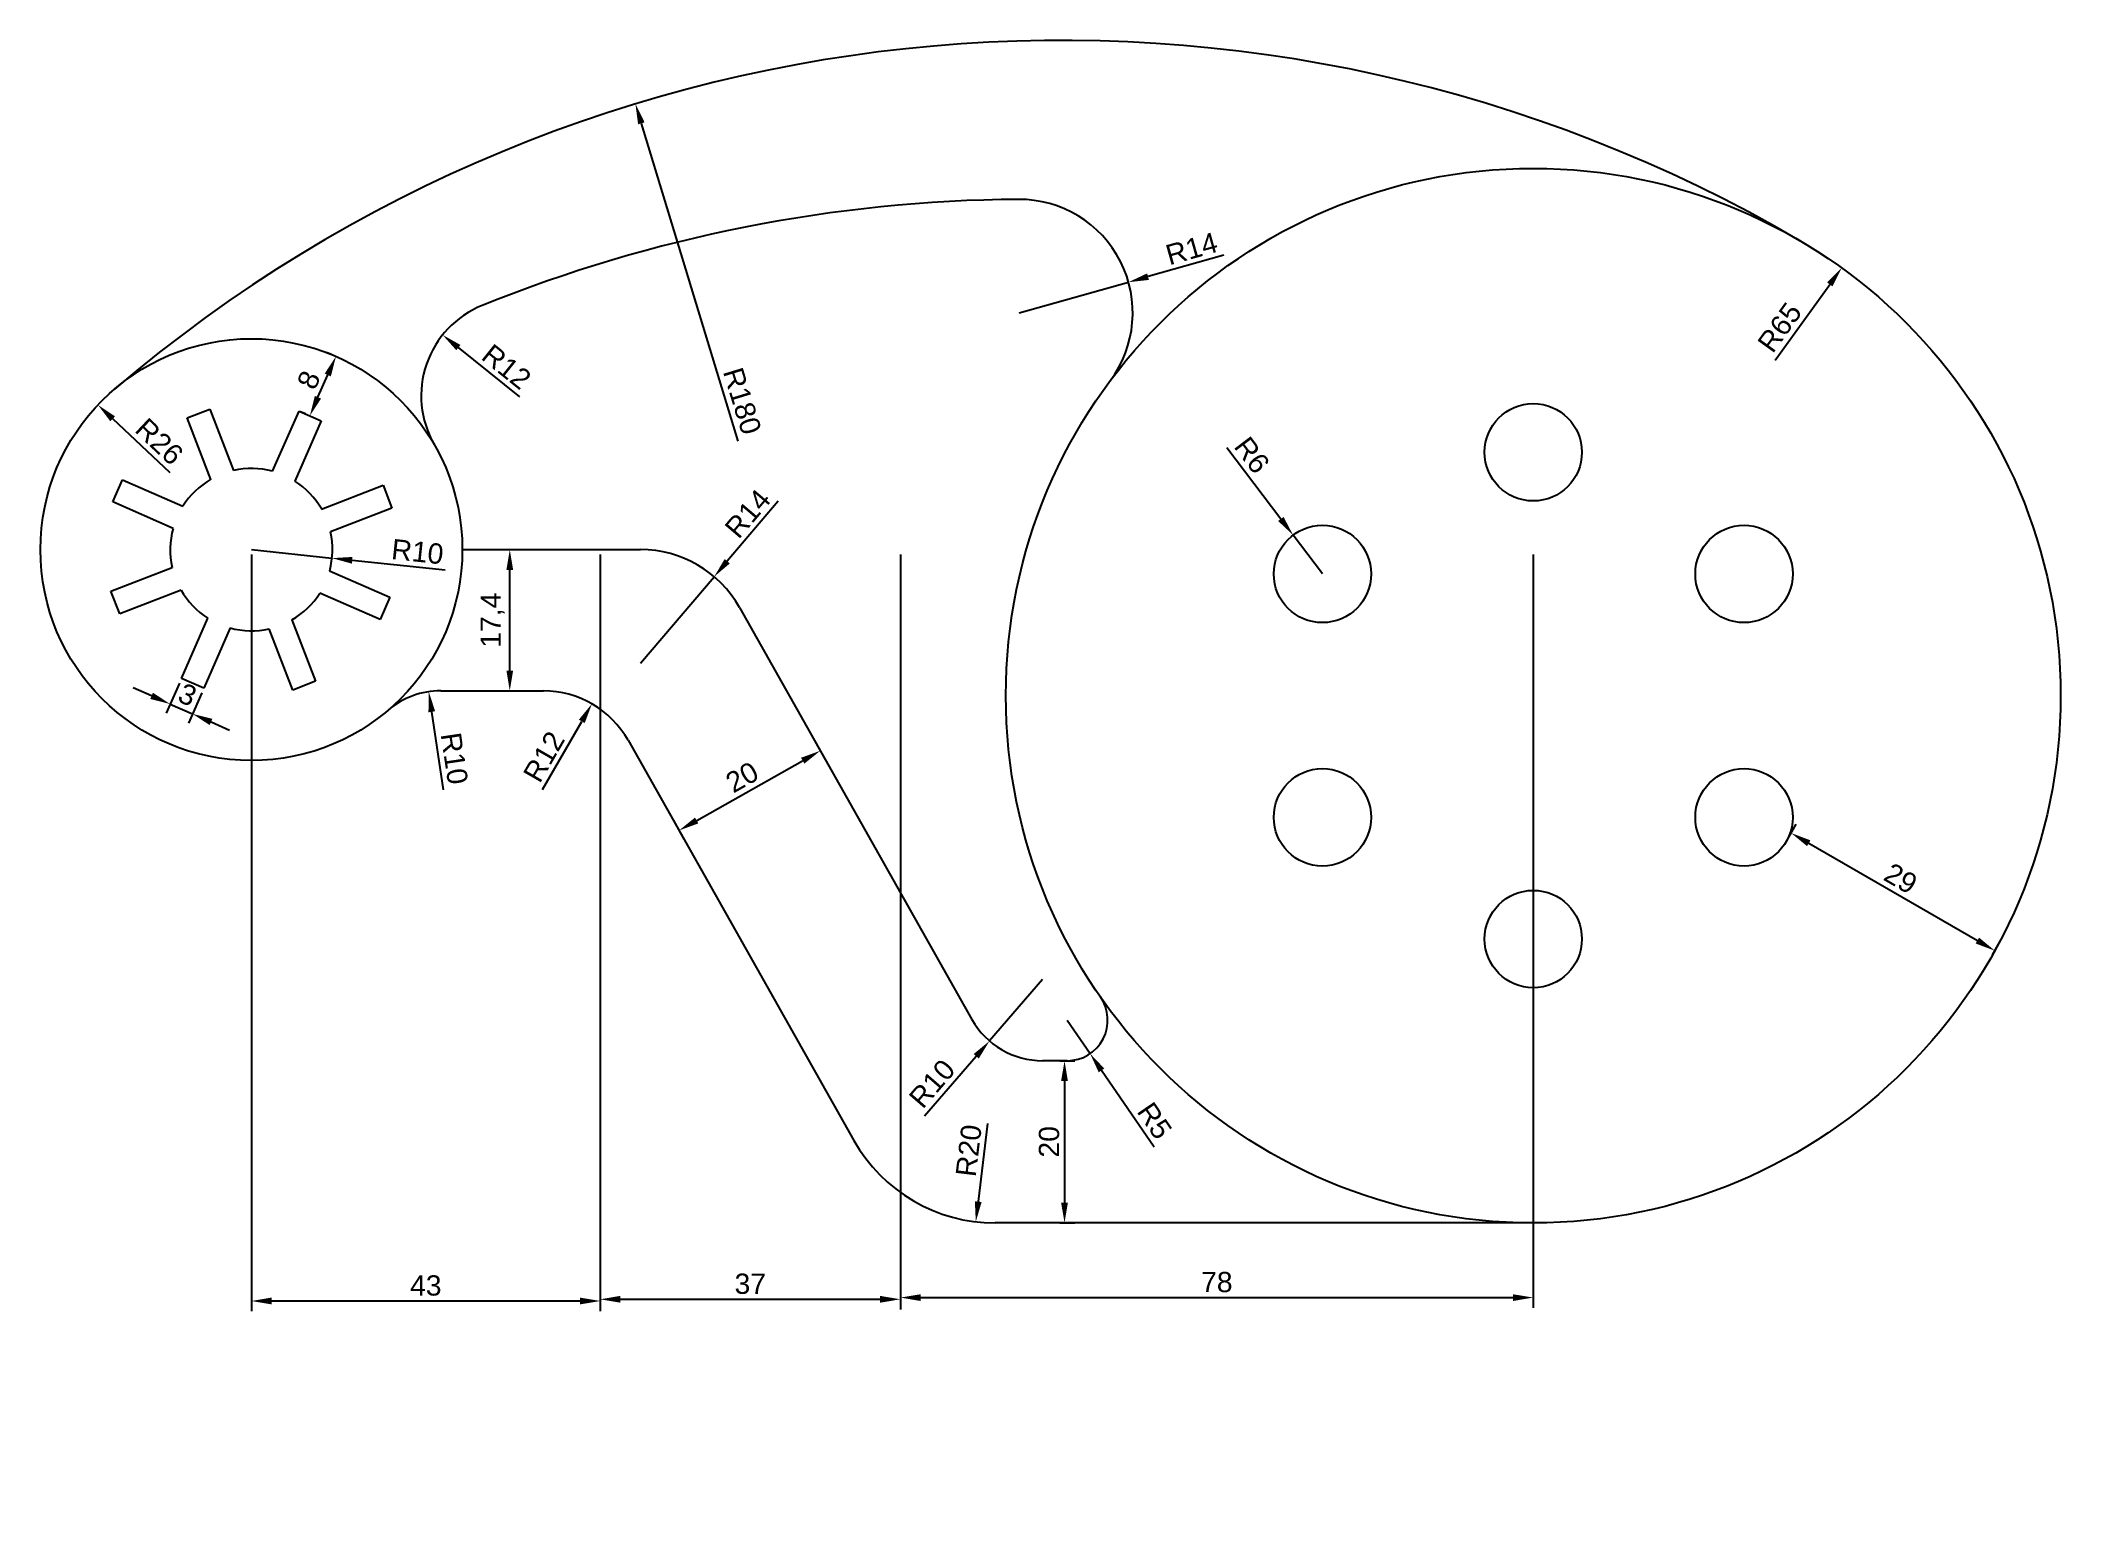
# Model space of a CAD drawing. Header units: millimetres. Extents: x 0 to 249, y -34 to 146.
import ezdxf

# ---------------------------------------------------------------- set-up
doc = ezdxf.new("R2010")
doc.units = ezdxf.units.MM
doc.styles.get("Standard").update_dxf_attribs({"font": 'arial.ttf'})
doc.dimstyles.new('ISO-25', dxfattribs={"dimtxt": 2.5, "dimasz": 2.5, "dimexe": 1.25, "dimexo": 0.625, "dimtad": 1, "dimtxsty": 'Standard', "dimcen": 2.5, "dimadec": 0, "dimazin": 0, "dimtfac": 1, "dimtmove": 0, "dimatfit": 3, "dimfxl": 1, "dimarcsym": 0})

# ---------------------------------------------------------------- blocks, each defined once
blk = doc.blocks.new('*U6')
for p, q in [((-1.5, -4.06), (-1.5, 4.06)), ((-1.5, 4.06), (1.5, 4.06)), ((1.5, 4.06), (1.5, -4.06))]:
    blk.add_line(p, q)
blk = doc.blocks.new('*U7')
at = {"color": 0, "linetype": 'ByBlock', "lineweight": -2, "transparency": 16777216}
blk.add_blockref('*U6', (26, 96.94), dxfattribs=at)
for p, rotation in [((16.14, 92.86), 45.00000000000001), ((35.86, 92.86), 315), ((12.06, 83), 90), ((39.94, 83), 270), ((16.14, 73.14), 135), ((35.86, 73.14), 225), ((26, 69.06), 180)]:
    blk.add_blockref('*U6', p, dxfattribs=dict(at, rotation=rotation))
blk = doc.blocks.new('*U11')
blk.add_circle((0, 0), 6)
blk = doc.blocks.new('*U12')
at = {"color": 0, "linetype": 'ByBlock', "lineweight": -2, "transparency": 16777216}
blk.add_blockref('*U11', (184, 95), dxfattribs=at)
for p, rotation in [((158.02, 80), 59.99999999999999), ((209.98, 80), 299.9999999999999), ((158.02, 50), 120), ((209.98, 50), 240), ((184, 35), 180)]:
    blk.add_blockref('*U11', p, dxfattribs=dict(at, rotation=rotation))
blk = doc.blocks.new('*D13')
at = {"color": 0, "lineweight": -2, "transparency": 16777216}
for p, q in [((215.49, 47.54), (216.41, 49.14)), ((217.95, 46.81), (238.74, 34.81)), ((240.6, 33.04), (241.53, 34.64))]:
    blk.add_line(p, q, dxfattribs=at)
at = {"color": 0, "transparency": 16777216}
for points in [[(218.16, 47.17), (217.75, 46.45), (215.79, 48.06)], [(238.95, 35.17), (238.53, 34.45), (240.9, 33.56)]]:
    blk.add_solid(points, dxfattribs=at)
at = {"layer": 'Defpoints', "color": 0, "transparency": 16777216}
for p in [(215.18, 47), (240.29, 32.5), (240.9, 33.56)]:
    blk.add_point(p, dxfattribs=at)
at = {"color": 0, "transparency": 16777216, "insert": (229.3, 42.46), "char_height": 2.5, "attachment_point": 5, "rotation": 330}
blk.add_mtext('29', dxfattribs=at)
blk = doc.blocks.new('*D14')
at = {"color": 0, "lineweight": -2, "transparency": 16777216}
for p, q in [((26, 82.38), (26, -10.87)), ((69, 82.38), (69, -10.87)), ((28.5, -9.62), (66.5, -9.62))]:
    blk.add_line(p, q, dxfattribs=at)
at = {"color": 0, "transparency": 16777216}
for points in [[(28.5, -9.2), (28.5, -10.04), (26, -9.62)], [(66.5, -9.2), (66.5, -10.04), (69, -9.62)]]:
    blk.add_solid(points, dxfattribs=at)
at = {"layer": 'Defpoints', "color": 0, "transparency": 16777216}
for p in [(26, 83), (69, 83), (69, -9.62)]:
    blk.add_point(p, dxfattribs=at)
at = {"color": 0, "transparency": 16777216, "insert": (47.5, -7.72), "char_height": 2.5, "attachment_point": 5}
blk.add_mtext('43', dxfattribs=at)
blk = doc.blocks.new('*D16')
at = {"color": 0, "lineweight": -2, "transparency": 16777216}
for p, q in [((69, 82.38), (69, -10.66)), ((106, 82.38), (106, -10.66)), ((71.5, -9.41), (103.5, -9.41))]:
    blk.add_line(p, q, dxfattribs=at)
at = {"color": 0, "transparency": 16777216}
for points in [[(71.5, -8.99), (71.5, -9.83), (69, -9.41)], [(103.5, -8.99), (103.5, -9.83), (106, -9.41)]]:
    blk.add_solid(points, dxfattribs=at)
at = {"layer": 'Defpoints', "color": 0, "transparency": 16777216}
for p in [(69, 83), (106, 83), (106, -9.41)]:
    blk.add_point(p, dxfattribs=at)
at = {"color": 0, "transparency": 16777216, "insert": (87.5, -7.51), "char_height": 2.5, "attachment_point": 5}
blk.add_mtext('37', dxfattribs=at)
blk = doc.blocks.new('*D17')
at = {"color": 0, "lineweight": -2, "transparency": 16777216}
for p, q in [((106, 82.38), (106, -10.45)), ((184, 82.38), (184, -10.45)), ((108.5, -9.2), (181.5, -9.2))]:
    blk.add_line(p, q, dxfattribs=at)
at = {"color": 0, "transparency": 16777216}
for points in [[(108.5, -8.79), (108.5, -9.62), (106, -9.2)], [(181.5, -8.79), (181.5, -9.62), (184, -9.2)]]:
    blk.add_solid(points, dxfattribs=at)
at = {"layer": 'Defpoints', "color": 0, "transparency": 16777216}
for p in [(106, 83), (184, 83), (184, -9.2)]:
    blk.add_point(p, dxfattribs=at)
at = {"color": 0, "transparency": 16777216, "insert": (145, -7.3), "char_height": 2.5, "attachment_point": 5}
blk.add_mtext('78', dxfattribs=at)
blk = doc.blocks.new('*D18')
at = {"color": 0, "lineweight": -2, "transparency": 16777216}
blk.add_line((15.98, 92.45), (8.91, 99.13), dxfattribs=at)
at = {"color": 0, "transparency": 16777216}
blk.add_solid([(9.19, 99.43), (8.62, 98.82), (7.09, 100.84)], dxfattribs=at)
at = {"layer": 'Defpoints', "color": 0, "transparency": 16777216}
for p in [(7.09, 100.84), (26, 83)]:
    blk.add_point(p, dxfattribs=at)
at = {"color": 0, "transparency": 16777216, "insert": (14.66, 96.32), "char_height": 2.5, "attachment_point": 5, "rotation": 316.6687}
blk.add_mtext('R26', dxfattribs=at)
blk = doc.blocks.new('*D19')
at = {"color": 0, "lineweight": -2, "transparency": 16777216}
for p, q in [((26, 83), (35.94, 81.95)), ((49.87, 80.47), (38.43, 81.68))]:
    blk.add_line(p, q, dxfattribs=at)
at = {"color": 0, "transparency": 16777216}
blk.add_solid([(38.47, 82.1), (38.39, 81.27), (35.94, 81.95)], dxfattribs=at)
at = {"layer": 'Defpoints', "color": 0, "transparency": 16777216}
for p in [(26, 83), (35.94, 81.95)]:
    blk.add_point(p, dxfattribs=at)
at = {"color": 0, "transparency": 16777216, "insert": (46.48, 82.74), "char_height": 2.5, "attachment_point": 5, "rotation": 353.9538}
blk.add_mtext('R10', dxfattribs=at)
blk = doc.blocks.new('*D20')
at = {"color": 0, "lineweight": -2, "transparency": 16777216}
for p, q in [((13.71, 64.98), (11.42, 65.98)), ((17.13, 66.55), (15.49, 62.83)), ((19.88, 65.35), (18.24, 61.62)), ((15.99, 63.97), (18.74, 62.76)), ((21.03, 61.76), (23.32, 60.75))]:
    blk.add_line(p, q, dxfattribs=at)
at = {"color": 0, "transparency": 16777216}
for points in [[(13.87, 65.36), (13.54, 64.59), (15.99, 63.97)], [(21.2, 62.14), (20.86, 61.37), (18.74, 62.76)]]:
    blk.add_solid(points, dxfattribs=at)
at = {"layer": 'Defpoints', "color": 0, "transparency": 16777216}
for p in [(17.38, 67.13), (20.13, 65.92), (18.74, 62.76)]:
    blk.add_point(p, dxfattribs=at)
at = {"color": 0, "transparency": 16777216, "insert": (18.13, 65.11), "char_height": 2.5, "attachment_point": 5, "rotation": 336.2657}
blk.add_mtext('3', dxfattribs=at)
blk = doc.blocks.new('*D21')
at = {"color": 0, "lineweight": -2, "transparency": 16777216}
for p, q in [((35.89, 107.05), (35.28, 107.32)), ((34.21, 101.78), (35.42, 104.53)), ((32.67, 99.73), (32.06, 100))]:
    blk.add_line(p, q, dxfattribs=at)
at = {"color": 0, "transparency": 16777216}
for points in [[(35.04, 104.7), (35.8, 104.36), (36.43, 106.82)], [(33.83, 101.95), (34.59, 101.62), (33.21, 99.49)]]:
    blk.add_solid(points, dxfattribs=at)
at = {"layer": 'Defpoints', "color": 0, "transparency": 16777216}
for p in [(36.43, 106.82), (36.46, 106.8), (33.24, 99.48)]:
    blk.add_point(p, dxfattribs=at)
at = {"color": 0, "transparency": 16777216, "insert": (33.08, 103.92), "char_height": 2.5, "attachment_point": 5, "rotation": 66.2657}
blk.add_mtext('8', dxfattribs=at)
blk = doc.blocks.new('*D22')
at = {"color": 0, "lineweight": -2, "transparency": 16777216}
blk.add_line((59.09, 101.84), (51.52, 107.9), dxfattribs=at)
at = {"color": 0, "transparency": 16777216}
blk.add_solid([(51.78, 108.23), (51.26, 107.58), (49.57, 109.47)], dxfattribs=at)
at = {"layer": 'Defpoints', "color": 0, "transparency": 16777216}
for p in [(49.57, 109.47), (58.93, 101.96)]:
    blk.add_point(p, dxfattribs=at)
at = {"color": 0, "transparency": 16777216, "insert": (57.46, 105.55), "char_height": 2.5, "attachment_point": 5, "rotation": 321.2689}
blk.add_mtext('R12', dxfattribs=at)
blk = doc.blocks.new('*D23')
at = {"color": 0, "lineweight": -2, "transparency": 16777216}
blk.add_line((86.02, 96.39), (74.07, 135.55), dxfattribs=at)
at = {"color": 0, "transparency": 16777216}
blk.add_solid([(74.47, 135.67), (73.67, 135.43), (73.34, 137.94)], dxfattribs=at)
at = {"layer": 'Defpoints', "color": 0, "transparency": 16777216}
for p in [(73.34, 137.94), (125.87, -34.23)]:
    blk.add_point(p, dxfattribs=at)
at = {"color": 0, "transparency": 16777216, "insert": (86.5, 101.32), "char_height": 2.5, "attachment_point": 5, "rotation": 286.9674}
blk.add_mtext('R180', dxfattribs=at)
blk = doc.blocks.new('*D24')
at = {"color": 0, "lineweight": -2, "transparency": 16777216}
for p, q in [((145.87, 119.28), (136.52, 116.65)), ((120.63, 112.18), (134.11, 115.97))]:
    blk.add_line(p, q, dxfattribs=at)
at = {"color": 0, "transparency": 16777216}
blk.add_solid([(136.41, 117.05), (136.63, 116.25), (134.11, 115.97)], dxfattribs=at)
at = {"layer": 'Defpoints', "color": 0, "transparency": 16777216}
for p in [(134.11, 115.97), (120.63, 112.18)]:
    blk.add_point(p, dxfattribs=at)
at = {"color": 0, "transparency": 16777216, "insert": (141.89, 120.11), "char_height": 2.5, "attachment_point": 5, "rotation": 15.7132}
blk.add_mtext('R14', dxfattribs=at)
blk = doc.blocks.new('*D25')
at = {"color": 0, "lineweight": -2, "transparency": 16777216}
blk.add_line((213.81, 106.34), (220.56, 115.69), dxfattribs=at)
at = {"color": 0, "transparency": 16777216}
blk.add_solid([(220.22, 115.94), (220.89, 115.45), (222.02, 117.72)], dxfattribs=at)
at = {"layer": 'Defpoints', "color": 0, "transparency": 16777216}
for p in [(222.02, 117.72), (184, 65)]:
    blk.add_point(p, dxfattribs=at)
at = {"color": 0, "transparency": 16777216, "insert": (214.38, 110.39), "char_height": 2.5, "attachment_point": 5, "rotation": 54.2047}
blk.add_mtext('R65', dxfattribs=at)
blk = doc.blocks.new('*D26')
at = {"color": 0, "lineweight": -2, "transparency": 16777216}
for p, q in [((146.22, 95.61), (152.89, 86.78)), ((158.02, 80), (154.4, 84.79))]:
    blk.add_line(p, q, dxfattribs=at)
at = {"color": 0, "transparency": 16777216}
blk.add_solid([(153.23, 87.03), (152.56, 86.53), (154.4, 84.79)], dxfattribs=at)
at = {"layer": 'Defpoints', "color": 0, "transparency": 16777216}
for p in [(154.4, 84.79), (158.02, 80)]:
    blk.add_point(p, dxfattribs=at)
at = {"color": 0, "transparency": 16777216, "insert": (149.33, 94.65), "char_height": 2.5, "attachment_point": 5, "rotation": 307.0846}
blk.add_mtext('R6', dxfattribs=at)
blk = doc.blocks.new('*D27')
at = {"color": 0, "lineweight": -2, "transparency": 16777216}
for p, q in [((123.52, 30), (116.98, 22.43)), ((108.99, 13.19), (115.35, 20.54))]:
    blk.add_line(p, q, dxfattribs=at)
at = {"color": 0, "transparency": 16777216}
blk.add_solid([(115.03, 20.82), (115.66, 20.27), (116.98, 22.43)], dxfattribs=at)
at = {"layer": 'Defpoints', "color": 0, "transparency": 16777216}
for p in [(123.52, 30), (116.98, 22.43)]:
    blk.add_point(p, dxfattribs=at)
at = {"color": 0, "transparency": 16777216, "insert": (109.91, 17.17), "char_height": 2.5, "attachment_point": 5, "rotation": 49.1589}
blk.add_mtext('R10', dxfattribs=at)
blk = doc.blocks.new('*D28')
at = {"color": 0, "lineweight": -2, "transparency": 16777216}
for p, q in [((126.55, 25), (129.38, 20.87)), ((137.26, 9.34), (130.79, 18.81))]:
    blk.add_line(p, q, dxfattribs=at)
at = {"color": 0, "transparency": 16777216}
blk.add_solid([(131.13, 19.04), (130.44, 18.57), (129.38, 20.87)], dxfattribs=at)
at = {"layer": 'Defpoints', "color": 0, "transparency": 16777216}
for p in [(126.55, 25), (129.38, 20.87)]:
    blk.add_point(p, dxfattribs=at)
at = {"color": 0, "transparency": 16777216, "insert": (137.33, 12.6), "char_height": 2.5, "attachment_point": 5, "rotation": 304.3654}
blk.add_mtext('R5', dxfattribs=at)
blk = doc.blocks.new('*D29')
at = {"color": 0, "lineweight": -2, "transparency": 16777216}
blk.add_line((116.75, 12.27), (115.59, 2.63), dxfattribs=at)
at = {"color": 0, "transparency": 16777216}
blk.add_solid([(115.18, 2.67), (116.01, 2.58), (115.29, 0.14)], dxfattribs=at)
at = {"layer": 'Defpoints', "color": 0, "transparency": 16777216}
for p in [(117.68, 20), (115.29, 0.14)]:
    blk.add_point(p, dxfattribs=at)
at = {"color": 0, "transparency": 16777216, "insert": (114.43, 8.92), "char_height": 2.5, "attachment_point": 5, "rotation": 83.1456}
blk.add_mtext('R20', dxfattribs=at)
blk = doc.blocks.new('*D30')
at = {"color": 0, "lineweight": -2, "transparency": 16777216}
blk.add_line((61.89, 53.43), (66.73, 61.83), dxfattribs=at)
at = {"color": 0, "transparency": 16777216}
blk.add_solid([(66.37, 62.04), (67.09, 61.62), (67.98, 64)], dxfattribs=at)
at = {"layer": 'Defpoints', "color": 0, "transparency": 16777216}
for p in [(67.98, 64), (61.99, 53.6)]:
    blk.add_point(p, dxfattribs=at)
at = {"color": 0, "transparency": 16777216, "insert": (62.06, 57.48), "char_height": 2.5, "attachment_point": 5, "rotation": 60.0667}
blk.add_mtext('R12', dxfattribs=at)
blk = doc.blocks.new('*D31')
at = {"color": 0, "lineweight": -2, "transparency": 16777216}
for p, q in [((90.95, 88.97), (84.66, 81.57)), ((73.97, 69), (83.04, 79.66))]:
    blk.add_line(p, q, dxfattribs=at)
at = {"color": 0, "transparency": 16777216}
blk.add_solid([(84.34, 81.84), (84.98, 81.3), (83.04, 79.66)], dxfattribs=at)
at = {"layer": 'Defpoints', "color": 0, "transparency": 16777216}
for p in [(83.04, 79.66), (73.97, 69)]:
    blk.add_point(p, dxfattribs=at)
at = {"color": 0, "transparency": 16777216, "insert": (87.18, 87.44), "char_height": 2.5, "attachment_point": 5, "rotation": 49.6216}
blk.add_mtext('R14', dxfattribs=at)
blk = doc.blocks.new('*D32')
at = {"color": 0, "lineweight": -2, "transparency": 16777216}
blk.add_line((49.67, 53.41), (48.24, 63.02), dxfattribs=at)
at = {"color": 0, "transparency": 16777216}
blk.add_solid([(48.65, 63.08), (47.83, 62.95), (47.87, 65.49)], dxfattribs=at)
at = {"layer": 'Defpoints', "color": 0, "transparency": 16777216}
for p in [(47.87, 65.49), (49.35, 55.6)]:
    blk.add_point(p, dxfattribs=at)
at = {"color": 0, "transparency": 16777216, "insert": (51.02, 57.26), "char_height": 2.5, "attachment_point": 5, "rotation": 278.4861}
blk.add_mtext('R10', dxfattribs=at)
blk = doc.blocks.new('*D35')
at = {"color": 0, "lineweight": -2, "transparency": 16777216}
for p, q in [((56.29, 83), (59.1, 83)), ((57.85, 68.1), (57.85, 80.5)), ((56.29, 65.6), (59.1, 65.6))]:
    blk.add_line(p, q, dxfattribs=at)
at = {"color": 0, "transparency": 16777216}
for points in [[(57.44, 80.5), (58.27, 80.5), (57.85, 83)], [(57.44, 68.1), (58.27, 68.1), (57.85, 65.6)]]:
    blk.add_solid(points, dxfattribs=at)
at = {"layer": 'Defpoints', "color": 0, "transparency": 16777216}
for p in [(55.67, 83), (57.85, 83), (55.67, 65.6)]:
    blk.add_point(p, dxfattribs=at)
at = {"color": 0, "transparency": 16777216, "insert": (55.73, 74.3), "char_height": 2.5, "attachment_point": 5, "rotation": 90}
blk.add_mtext('17,4', dxfattribs=at)
blk = doc.blocks.new('*D36')
at = {"color": 0, "lineweight": -2, "transparency": 16777216}
for p, q in [((95.45, 59.41), (96.74, 57.12)), ((80.89, 49.61), (93.95, 56.98)), ((78.03, 49.59), (79.32, 47.29))]:
    blk.add_line(p, q, dxfattribs=at)
at = {"color": 0, "transparency": 16777216}
for points in [[(93.75, 57.34), (94.16, 56.62), (96.13, 58.21)], [(80.68, 49.97), (81.09, 49.25), (78.71, 48.38)]]:
    blk.add_solid(points, dxfattribs=at)
at = {"layer": 'Defpoints', "color": 0, "transparency": 16777216}
for p in [(95.14, 59.96), (96.13, 58.21), (77.72, 50.13)]:
    blk.add_point(p, dxfattribs=at)
at = {"color": 0, "transparency": 16777216, "insert": (86.49, 54.95), "char_height": 2.5, "attachment_point": 5, "rotation": 29.425}
blk.add_mtext('20', dxfattribs=at)
blk = doc.blocks.new('*D37')
at = {"color": 0, "lineweight": -2, "transparency": 16777216}
for p, q in [((125.66, 20), (127.48, 20)), ((126.23, 17.5), (126.23, 2.5)), ((125.66, 0), (127.48, 0))]:
    blk.add_line(p, q, dxfattribs=at)
at = {"color": 0, "transparency": 16777216}
for points in [[(125.81, 17.5), (126.64, 17.5), (126.23, 20)], [(125.81, 2.5), (126.64, 2.5), (126.23, 0)]]:
    blk.add_solid(points, dxfattribs=at)
at = {"layer": 'Defpoints', "color": 0, "transparency": 16777216}
for p in [(125.04, 20), (125.04, 0), (126.23, 0)]:
    blk.add_point(p, dxfattribs=at)
at = {"color": 0, "transparency": 16777216, "insert": (124.33, 10), "char_height": 2.5, "attachment_point": 5, "rotation": 90}
blk.add_mtext('20', dxfattribs=at)

msp = doc.modelspace()

# ---------------------------------------------------------------- linework, layer by layer
for p, q in [((52, 83), (73.969, 83)), ((86.163, 75.878), (114.812, 25.087)), ((49.347, 65.597), (61.991, 65.597)), ((72.443, 59.493), (100.261, 10.174)), ((126.554, 20), (123.522, 20)), ((184, 0), (117.681, 0))]:
    msp.add_line(p, q)
for centre, radius in [((184, 65), 65), ((26, 83), 26)]:
    msp.add_circle(centre, radius)
for centre, radius, start, end in [((125.87, -34.226), 180, 59.63677, 130.42898), ((121.841, -53.816), 180, 90.4164, 111.99102), ((120.635, 112.179), 14, 323.33008, 90.4164), ((58.932, 101.96), 12, 111.99102, 209.93084), ((26, 83), 10, 74.89264, 102.63879), ((26, 83), 10, 119.89264, 147.63879), ((26, 83), 10, 29.89264, 57.63879), ((26, 83), 10, 164.89264, 192.63879), ((26, 83), 10, 344.89264, 12.63879), ((73.969, 69), 14, 29.42502, 90), ((26, 83), 10, 209.89264, 237.63879), ((26, 83), 10, 299.89264, 327.63879), ((26, 83), 10, 254.89264, 282.63879), ((49.347, 55.597), 10, 90, 130.43142), ((61.991, 53.597), 12, 29.42502, 90), ((126.554, 25), 5, 270, 34.8499), ((123.522, 30), 10, 209.42502, 270), ((117.681, 20), 20, 209.42502, 270)]:
    msp.add_arc(centre, radius, start, end)

# ---------------------------------------------------------------- block references
at = {"rotation": 21.26571470744688}
msp.add_blockref('*U7', (31.874, -3.778), dxfattribs=at)
msp.add_blockref('*U12', (0, 0))

# ---------------------------------------------------------------- dimensions: what is measured, and where the dimension line sits
for center, mpoint, picture, middle in [((125.87, -34.226), (73.341, 137.938), '*D23', (84.682, 100.767)), ((184, 65), (222.018, 117.722), '*D25', (215.927, 109.276)), ((58.932, 101.96), (49.571, 109.468), '*D22', (56.279, 104.088)), ((26, 83), (7.088, 100.842), '*D18', (13.351, 94.933)), ((158.019, 80), (154.401, 84.786), '*D26', (147.813, 93.503)), ((26, 83), (35.944, 81.947), '*D19', (46.281, 80.852)), ((49.347, 55.597), (47.872, 65.488), '*D32', (49.142, 56.975)), ((61.991, 53.597), (67.979, 63.997), '*D30', (63.688, 56.545)), ((126.554, 25), (129.377, 20.873), '*D28', (135.768, 11.526)), ((117.681, 20), (115.294, 0.143), '*D29', (116.322, 8.689))]:
    dim = msp.add_radius_dim(center=center, mpoint=mpoint, dimstyle='ISO-25')
    dim.commit()
    dim.dimension.update_dxf_attribs({"geometry": picture, "text_midpoint": middle, "dimtype": 164})
for center, mpoint, picture, middle in [((120.635, 112.179), (134.112, 115.971), '*D24', (141.888, 120.111)), ((73.969, 69), (83.039, 79.665), '*D31', (87.183, 87.439)), ((123.522, 30), (116.982, 22.435), '*D27', (109.915, 17.166))]:
    dim = msp.add_radius_dim(center=center, mpoint=mpoint, dimstyle='ISO-25')
    dim.commit()
    dim.dimension.update_dxf_attribs({"geometry": picture, "text_midpoint": middle})
for p1, p2, distance, picture, middle in [((33.245, 99.478), (36.465, 106.801), 0.042, '*D21', (33.076, 103.922)), ((17.382, 67.126), (20.128, 65.919), -3.448, '*D20', (18.133, 65.108)), ((77.724, 50.131), (95.144, 59.957), -2.008, '*D36', (86.486, 54.951)), ((215.177, 47), (240.292, 32.5), 1.225, '*D13', (229.298, 42.458)), ((125.038, 20), (125.038, 0), 1.188, '*D37', (124.325, 10))]:
    dim = msp.add_aligned_dim(p1=p1, p2=p2, distance=distance, dimstyle='ISO-25')
    dim.commit()
    dim.dimension.update_dxf_attribs({"geometry": picture, "text_midpoint": middle})
for base, p1, p2, picture, middle in [((69, -9.621), (26, 83), (69, 83), '*D14', (47.5, -7.719)), ((106, -9.41), (69, 83), (106, 83), '*D16', (87.5, -7.508)), ((184, -9.203), (106, 83), (184, 83), '*D17', (145, -7.302))]:
    dim = msp.add_linear_dim(base=base, p1=p1, p2=p2, dimstyle='ISO-25')
    dim.commit()
    dim.dimension.update_dxf_attribs({"geometry": picture, "text_midpoint": middle})
dim = msp.add_linear_dim(base=(57.853, 83), p1=(55.669, 65.597), p2=(55.669, 83), angle=90, dimstyle='ISO-25')
dim.commit()
dim.dimension.update_dxf_attribs({"geometry": '*D35', "text_midpoint": (55.726, 74.299)})

doc.saveas('drawing.dxf')
